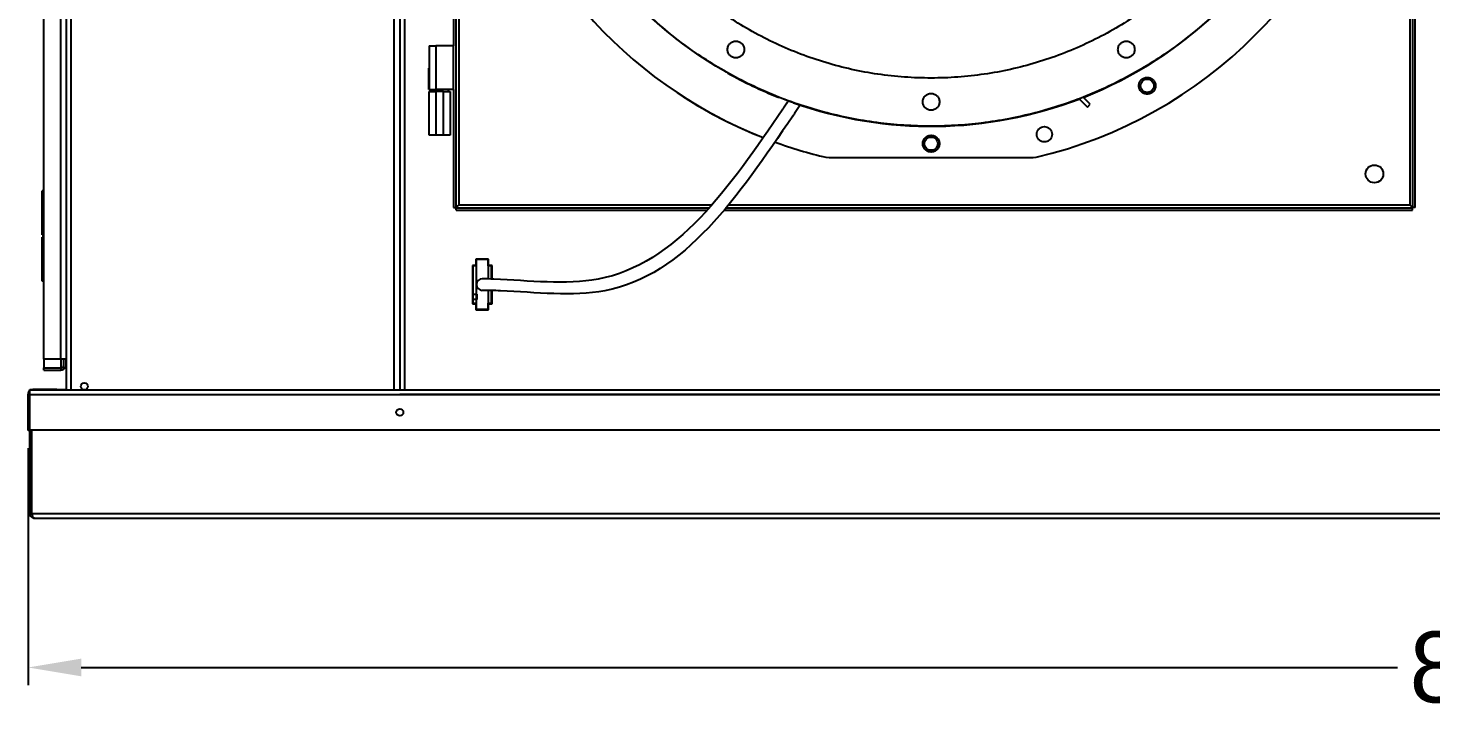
# Model space of a CAD drawing. Header units: inches. Extents: x 547 to 857, y -2 to 194.
# Drawn here: x 618.56 to 658.16, y 37.99 to 57.35 of the extents above; entities that cross this region are included whole.
import ezdxf

# ---------------------------------------------------------------- set-up
doc = ezdxf.new("R2010")
doc.units = ezdxf.units.IN
doc.header["$MEASUREMENT"] = 0
doc.header["$PDSIZE"] = -1
doc.dimstyles.new('RAE Solutions', dxfattribs={"dimtxt": 2, "dimasz": 1.5, "dimexe": 0.5, "dimexo": 0.5, "dimgap": 0.5, "dimtad": 0, "dimtih": 1, "dimtoh": 1, "dimdec": 3, "dimrnd": 0.125, "dimzin": 1, "dimdsep": 46, "dimlunit": 5, "dimtxsty": 'Standard', "dimcen": 0.09, "dimadec": 0, "dimazin": 0, "dimtfac": 1, "dimtdec": 3, "dimtofl": 0, "dimtmove": 0, "dimatfit": 3, "dimfxl": 1, "dimtolj": 1, "dimtzin": 1, "dimarcsym": 0})

# ---------------------------------------------------------------- blocks, each defined once
blk = doc.blocks.new('*D195')
at = {"color": 0, "lineweight": -2}
for p, q in [((699.548, 45.616), (699.548, 38.799)), ((618.557, 45.489), (618.557, 38.799)), ((620.057, 39.299), (657.219, 39.299)), ((698.048, 39.299), (660.885, 39.299))]:
    blk.add_line(p, q, dxfattribs=at)
at = {"color": 0}
for points in [[(620.057, 39.549), (620.057, 39.049), (618.557, 39.299)], [(698.048, 39.549), (698.048, 39.049), (699.548, 39.299)]]:
    blk.add_solid(points, dxfattribs=at)
at = {"layer": 'Defpoints', "color": 0}
for p in [(618.557, 45.989), (699.548, 46.116), (699.548, 39.299)]:
    blk.add_point(p, dxfattribs=at)
at = {"color": 0, "insert": (659.052, 39.299), "char_height": 2, "attachment_point": 5}
blk.add_mtext('\\A1;81', dxfattribs=at)

msp = doc.modelspace()

# ---------------------------------------------------------------- linework, layer by layer
at = {"linetype": 'Continuous', "lineweight": 25}
for p, q in [((619.6453, 47.1273), (619.6453, 84.5342)), ((619.6453, 47.1273), (619.6453, 84.5342)), ((619.6453, 47.1273), (619.6453, 84.5342)), ((619.7783, 47.1273), (619.7783, 84.5342)), ((619.7783, 47.1273), (619.7783, 84.5342)), ((619.7783, 47.1273), (619.7783, 84.5342)), ((619.0043, 48.0082), (619.0043, 84.2582)), ((619.0043, 48.0082), (619.0043, 84.2582)), ((619.0043, 48.0082), (619.0043, 84.2582)), ((619.4833, 48.0082), (619.4833, 84.2582)), ((619.4833, 48.0082), (619.4833, 84.2582)), ((619.4833, 48.0082), (619.4833, 84.2582)), ((619.6293, 84.2582), (619.6293, 48.0082)), ((619.6293, 84.2582), (619.6293, 48.0082)), ((619.6293, 84.2582), (619.6293, 48.0082)), ((628.8953, 47.1273), (628.8953, 80.5262)), ((628.8953, 47.1273), (628.8953, 80.5262)), ((628.8953, 47.1273), (628.8953, 80.5262)), ((629.052, 80.5713), (629.052, 47.1273)), ((629.052, 80.5713), (629.052, 47.1273)), ((629.052, 80.5713), (629.052, 47.1273)), ((629.185, 80.5713), (629.185, 47.1273)), ((629.185, 80.5713), (629.185, 47.1273)), ((629.185, 80.5713), (629.185, 47.1273)), ((630.6318, 79.6851), (630.6318, 52.2832)), ((657.6518, 52.2832), (657.6518, 79.6851)), ((657.7148, 52.2832), (657.7148, 79.6851)), ((630.7148, 79.6092), (630.7148, 52.3592)), ((657.5688, 79.6092), (657.5688, 52.3592)), ((630.5688, 76.6142), (630.5688, 56.8542)), ((629.8813, 56.8542), (629.8813, 56.2196)), ((629.8813, 56.8542), (630.0688, 56.8542)), ((630.5688, 56.8542), (630.0688, 56.8542)), ((630.0688, 56.8542), (630.0688, 55.6142)), ((630.5688, 55.6142), (630.5688, 56.8542)), ((629.8713, 55.6142), (629.8713, 56.2196)), ((629.8713, 56.2196), (629.8813, 56.2196)), ((629.8813, 56.2196), (629.8813, 55.6142)), ((629.8713, 55.6142), (629.8813, 55.6142)), ((629.8808, 54.3242), (629.8808, 55.5642)), ((629.8808, 55.5642), (630.0683, 55.5642)), ((629.8813, 55.6142), (630.0688, 55.6142)), ((629.9278, 55.6142), (629.9278, 55.5642)), ((630.0683, 55.5642), (630.0683, 54.3242)), ((630.2873, 55.5642), (630.0683, 55.5642)), ((630.5688, 55.6142), (630.0688, 55.6142)), ((630.2873, 54.3242), (630.2873, 55.5642)), ((630.2873, 55.5642), (630.4748, 55.5642)), ((630.4278, 55.5642), (630.4278, 55.6142)), ((630.4748, 55.5642), (630.4748, 54.3242)), ((630.5688, 55.6142), (630.5688, 52.2832)), ((648.2295, 55.3507), (648.4653, 55.1149)), ((648.5472, 55.2001), (648.3498, 55.3974)), ((648.4653, 55.1149), (648.5472, 55.2001)), ((630.0683, 54.3242), (629.8808, 54.3242)), ((630.2873, 54.3242), (630.0683, 54.3242)), ((630.4748, 54.3242), (630.2873, 54.3242)), ((641.0841, 53.7051), (641.1745, 53.6946)), ((641.1745, 53.6946), (646.9296, 53.6946)), ((646.9296, 53.6946), (647.02, 53.7051)), ((618.9573, 51.5132), (618.9573, 52.7532)), ((619.0043, 52.7532), (618.9573, 52.7532)), ((618.9573, 51.5132), (618.9573, 52.7532)), ((619.0043, 52.7532), (618.9573, 52.7532)), ((618.9573, 51.5132), (618.9573, 52.7532)), ((619.0043, 52.7532), (618.9573, 52.7532)), ((630.5688, 52.2832), (630.6318, 52.2832)), ((630.7148, 52.3592), (637.8624, 52.3592)), ((638.3334, 52.3592), (657.5688, 52.3592)), ((657.7148, 52.2832), (657.6518, 52.2832)), ((630.6389, 52.2132), (630.6389, 52.2762)), ((630.6389, 52.2762), (637.7886, 52.2762)), ((630.6389, 52.2132), (637.7317, 52.2132)), ((638.2113, 52.2132), (657.6447, 52.2132)), ((638.2644, 52.2762), (657.6447, 52.2762)), ((657.6447, 52.2132), (657.6447, 52.2762)), ((619.0043, 51.5132), (618.9573, 51.5132)), ((619.0043, 51.5132), (618.9573, 51.5132)), ((619.0043, 51.5132), (618.9573, 51.5132)), ((618.973, 51.5132), (618.973, 51.4507)), ((618.973, 51.5132), (618.973, 51.4507)), ((618.973, 51.5132), (618.973, 51.4507)), ((618.9578, 50.2107), (618.9578, 51.4507)), ((619.0043, 51.4507), (618.9578, 51.4507)), ((618.9578, 50.2107), (618.9578, 51.4507)), ((619.0043, 51.4507), (618.9578, 51.4507)), ((618.9578, 50.2107), (618.9578, 51.4507)), ((619.0043, 51.4507), (618.9578, 51.4507)), ((619.6293, 51.4507), (619.6453, 51.4507)), ((619.6293, 51.4507), (619.6453, 51.4507)), ((619.6293, 51.4507), (619.6453, 51.4507)), ((631.5603, 50.8277), (631.2003, 50.8277)), ((631.2003, 50.8277), (631.2003, 50.6527)), ((631.5503, 50.8277), (631.2103, 50.8277)), ((631.2103, 50.8277), (631.2103, 50.6527)), ((631.5503, 50.8177), (631.2103, 50.8177)), ((631.2103, 50.8177), (631.2103, 50.6427)), ((631.5503, 50.6527), (631.5503, 50.8277)), ((631.5503, 50.6427), (631.5503, 50.8177)), ((631.5603, 50.6527), (631.5603, 50.8277)), ((631.1053, 50.6527), (631.1053, 49.5677)), ((631.2003, 50.6527), (631.1053, 50.6527)), ((631.1153, 50.6527), (631.1153, 49.8377)), ((631.2103, 50.6527), (631.1153, 50.6527)), ((631.1153, 50.6427), (631.1153, 49.5777)), ((631.2103, 50.6427), (631.1153, 50.6427)), ((631.2103, 50.6427), (631.2103, 49.5777)), ((631.6453, 50.6527), (631.5503, 50.6527)), ((631.6453, 50.6427), (631.5503, 50.6427)), ((631.5503, 50.6427), (631.5503, 50.2686)), ((631.6553, 50.6527), (631.5603, 50.6527)), ((631.6453, 50.2653), (631.6453, 50.6527)), ((631.6453, 50.2653), (631.6453, 50.6427)), ((631.6453, 50.4037), (631.6453, 50.2653)), ((631.6553, 50.265), (631.6553, 50.6527)), ((619.0043, 50.2107), (618.9578, 50.2107)), ((619.0043, 50.2107), (618.9578, 50.2107)), ((619.0043, 50.2107), (618.9578, 50.2107)), ((619.6293, 50.2107), (619.6453, 50.2107)), ((619.6293, 50.2107), (619.6453, 50.2107)), ((619.6293, 50.2107), (619.6453, 50.2107)), ((631.5503, 49.944), (631.5503, 49.5777)), ((631.6453, 49.5877), (631.6453, 49.9417)), ((631.6453, 49.5777), (631.6453, 49.9417)), ((631.6553, 49.5677), (631.6553, 49.9414)), ((631.1053, 49.5677), (631.2003, 49.5677)), ((631.1153, 49.8377), (631.2253, 49.8377)), ((631.2253, 49.6877), (631.1153, 49.6877)), ((631.1153, 49.6877), (631.1153, 49.5877)), ((631.1153, 49.5877), (631.2103, 49.5877)), ((631.1153, 49.5777), (631.2103, 49.5777)), ((631.2003, 49.5677), (631.2003, 49.3927)), ((631.2103, 49.5877), (631.2103, 49.4127)), ((631.2103, 49.5777), (631.2103, 49.4027)), ((631.2253, 49.8377), (631.2253, 49.6877)), ((631.5503, 49.4127), (631.5503, 49.5877)), ((631.5503, 49.5877), (631.6453, 49.5877)), ((631.5503, 49.4027), (631.5503, 49.5777)), ((631.5503, 49.5777), (631.6453, 49.5777)), ((631.5603, 49.5677), (631.6553, 49.5677)), ((631.5603, 49.3927), (631.5603, 49.5677)), ((631.2003, 49.3927), (631.5603, 49.3927)), ((631.2103, 49.4127), (631.5503, 49.4127)), ((631.2103, 49.4027), (631.5503, 49.4027)), ((619.4833, 48.0082), (619.0043, 48.0082)), ((619.0043, 48.0082), (619.0043, 47.7582)), ((619.4833, 48.0082), (619.0043, 48.0082)), ((619.0043, 48.0082), (619.0043, 47.7582)), ((619.4833, 48.0082), (619.0043, 48.0082)), ((619.0043, 48.0082), (619.0043, 47.7582)), ((619.6034, 48.0082), (619.4833, 48.0082)), ((619.4833, 48.0082), (619.4833, 47.7582)), ((619.6034, 48.0082), (619.4833, 48.0082)), ((619.4833, 48.0082), (619.4833, 47.7582)), ((619.6034, 48.0082), (619.4833, 48.0082)), ((619.4833, 48.0082), (619.4833, 47.7582)), ((619.5663, 47.7582), (619.5663, 48.0082)), ((619.5663, 47.7582), (619.5663, 48.0082)), ((619.5663, 47.7582), (619.5663, 48.0082)), ((619.6293, 48.0082), (619.6034, 48.0082)), ((619.6293, 48.0082), (619.6034, 48.0082)), ((619.6293, 48.0082), (619.6034, 48.0082)), ((619.6293, 47.7582), (619.6293, 48.0082)), ((619.6293, 47.7582), (619.6293, 48.0082)), ((619.6293, 47.7582), (619.6293, 48.0082)), ((619.0043, 47.6952), (619.0043, 47.7582)), ((619.0043, 47.7582), (619.4833, 47.7582)), ((619.0043, 47.6952), (619.0043, 47.7582)), ((619.0043, 47.7582), (619.4833, 47.7582)), ((619.0043, 47.6952), (619.0043, 47.7582)), ((619.0043, 47.7582), (619.4833, 47.7582)), ((619.0043, 47.6952), (619.4833, 47.6952)), ((619.0043, 47.6952), (619.4833, 47.6952)), ((619.0043, 47.6952), (619.4833, 47.6952)), ((619.4833, 47.7582), (619.4833, 47.6952)), ((619.4833, 47.7582), (619.4833, 47.6952)), ((619.4833, 47.7582), (619.4833, 47.6952)), ((619.6034, 47.7582), (619.5663, 47.7582)), ((619.6034, 47.7582), (619.5663, 47.7582)), ((619.6034, 47.7582), (619.5663, 47.7582)), ((619.6293, 47.7582), (619.6034, 47.7582)), ((619.6293, 47.7582), (619.6034, 47.7582)), ((619.6293, 47.7582), (619.6034, 47.7582)), ((618.6065, 47.1273), (618.6065, 47.1513)), ((618.6065, 47.1513), (619.6065, 47.1513)), ((618.6065, 47.1273), (618.6065, 47.1513)), ((618.6065, 47.1513), (619.6065, 47.1513)), ((618.6065, 47.1273), (618.6065, 47.1513)), ((618.6065, 47.1513), (619.6065, 47.1513)), ((619.369, 47.1478), (618.6895, 47.1478)), ((618.6895, 47.1478), (618.6895, 47.1273)), ((619.369, 47.1478), (618.6895, 47.1478)), ((618.6895, 47.1478), (618.6895, 47.1273)), ((619.369, 47.1478), (618.6895, 47.1478)), ((618.6895, 47.1478), (618.6895, 47.1273)), ((619.369, 47.1478), (619.369, 47.1273)), ((619.369, 47.1478), (619.369, 47.1273)), ((619.369, 47.1478), (619.369, 47.1273)), ((619.6065, 47.1273), (619.6065, 47.1513)), ((619.6065, 47.1513), (619.6453, 47.1513)), ((619.6065, 47.1273), (619.6065, 47.1513)), ((619.6065, 47.1513), (619.6453, 47.1513)), ((619.6065, 47.1273), (619.6065, 47.1513)), ((619.6065, 47.1513), (619.6453, 47.1513)), ((618.5565, 45.9893), (618.5565, 47.0148)), ((618.6065, 47.0148), (618.5565, 47.0148)), ((618.5565, 45.9893), (618.5565, 47.0148)), ((618.6065, 47.0148), (618.5565, 47.0148)), ((618.5565, 45.9893), (618.5565, 47.0148)), ((618.6065, 47.0148), (618.5565, 47.0148)), ((618.6065, 46.9943), (618.6065, 47.1273)), ((699.4975, 47.1273), (618.6065, 47.1273)), ((618.6065, 46.9943), (618.6065, 47.1273)), ((699.4975, 47.1273), (618.6065, 47.1273)), ((618.6065, 46.9943), (618.6065, 47.1273)), ((618.6065, 46.0023), (618.6065, 46.9943)), ((618.6065, 46.0023), (618.6065, 46.9943)), ((699.4975, 46.9943), (618.6065, 46.9943)), ((618.6065, 46.0023), (618.6065, 46.9943)), ((699.4975, 46.9943), (618.6065, 46.9943)), ((618.6065, 45.9893), (618.5565, 45.9893)), ((618.6065, 45.9893), (618.5565, 45.9893)), ((618.6065, 45.9893), (618.5565, 45.9893)), ((618.6065, 45.9893), (618.6065, 46.0023)), ((618.6065, 45.9893), (618.6065, 46.0023)), ((699.4405, 46.0023), (618.6065, 46.0023)), ((618.6065, 45.9893), (618.6065, 46.0023)), ((699.4405, 46.0023), (618.6065, 46.0023)), ((618.6065, 43.6478), (618.6065, 45.9893)), ((618.6065, 43.6478), (618.6065, 45.9893)), ((618.6065, 43.6478), (618.6065, 45.9893)), ((618.6565, 43.6478), (618.6565, 46.0023)), ((618.6565, 43.6478), (618.6565, 46.0023)), ((618.6565, 43.6478), (618.6565, 46.0023)), ((618.6636, 43.6478), (618.6636, 46.0023)), ((618.6636, 43.6478), (618.6636, 46.0023)), ((618.6636, 43.6478), (618.6636, 46.0023)), ((618.6065, 43.6478), (618.6565, 43.6478)), ((618.6065, 43.6478), (618.6565, 43.6478)), ((618.6065, 43.6478), (618.6565, 43.6478)), ((618.6636, 43.6478), (699.4405, 43.6478)), ((618.6636, 43.6478), (699.4405, 43.6478)), ((618.7395, 43.5148), (699.3645, 43.5148)), ((618.7395, 43.5148), (699.3645, 43.5148))]:
    msp.add_line(p, q, dxfattribs=at)
msp.add_line((629.052, 47.0148), (689.052, 47.0148))
msp.add_line((629.052, 47.0148), (689.052, 47.0148))
for centre, radius in [((644.052, 66.293), 11.7126), ((650.1544, 55.7234), 0.1875), ((644.052, 54.0883), 0.1875), ((656.5688, 53.2342), 0.25), ((620.1453, 47.2342), 0.0995), ((620.1453, 47.2342), 0.0995), ((620.1453, 47.2342), 0.0995), ((629.052, 46.5023), 0.0995), ((629.052, 46.5023), 0.0995), ((629.052, 46.5023), 0.0995)]:
    msp.add_circle(centre, radius, dxfattribs=at)
for centre, radius, start, end in [((644.052, 66.293), 12.9331, 193.26667, 248.51312), ((644.052, 66.293), 12.9331, 283.26667, 346.73333), ((644.052, 66.293), 11.7147, 291.53134, 314.20264), ((644.052, 66.293), 11.7147, 240.6662, 248.46866), ((644.052, 66.293), 12.9331, 237.30348, 248.51312), ((644.052, 66.293), 11.7147, 250.65335, 290.90006), ((644.052, 66.293), 12.9331, 250.083, 256.73333), ((631.3803, 50.1102), 0.1631, 90, 270), ((619.4833, 47.8412), 0.083, 270, 0), ((619.4833, 47.8412), 0.083, 270, 0), ((619.4833, 47.8412), 0.083, 270, 0), ((619.4833, 47.8412), 0.146, 270, 325.35478), ((619.4833, 47.8412), 0.146, 270, 325.35478), ((619.4833, 47.8412), 0.146, 270, 325.35478), ((618.6895, 47.0148), 0.133, 90, 122.2353), ((618.6895, 47.0148), 0.133, 90, 122.2353), ((618.6895, 47.0148), 0.133, 90, 122.2353), ((618.6895, 47.0148), 0.133, 128.61324, 180), ((618.6895, 47.0148), 0.133, 128.61324, 180), ((618.6895, 47.0148), 0.133, 128.61324, 180)]:
    msp.add_arc(centre, radius, start, end, dxfattribs=at)
for points, knots in [([(655.7616, 66.293), (655.7567, 66.0376), (655.7471, 65.5266), (655.6691, 64.7635), (655.5449, 64.007), (655.3706, 63.2602), (655.1481, 62.5264), (654.878, 61.8088), (654.5615, 61.1103), (654.2, 60.4341), (653.7951, 59.7829), (653.3485, 59.1596), (652.862, 58.5669), (652.3378, 58.0072), (651.7782, 57.4831), (651.1854, 56.9966), (650.5622, 56.55), (649.911, 56.145), (649.2347, 55.7836), (648.5363, 55.4671), (647.8186, 55.197), (647.0849, 54.9744), (646.3381, 54.8003), (645.5815, 54.6754), (644.8184, 54.6002), (644.052, 54.5751), (643.2857, 54.6002), (642.5226, 54.6754), (641.766, 54.8003), (641.0192, 54.9744), (640.2855, 55.197), (639.5678, 55.4671), (638.8694, 55.7836), (638.1931, 56.145), (637.5419, 56.55), (636.9186, 56.9966), (636.3259, 57.4831), (635.7662, 58.0072), (635.2421, 58.5669), (634.7556, 59.1596), (634.309, 59.7829), (633.9041, 60.4341), (633.5426, 61.1103), (633.2261, 61.8088), (632.956, 62.5264), (632.7335, 63.2602), (632.5591, 64.007), (632.435, 64.7635), (632.357, 65.5266), (632.3473, 66.0376), (632.3425, 66.293)], [0, 0, 0, 0, 0.0208333, 0.0416667, 0.0625, 0.0833333, 0.1041667, 0.125, 0.1458333, 0.1666667, 0.1875, 0.2083333, 0.2291667, 0.25, 0.2708333, 0.2916666, 0.3125, 0.3333333, 0.3541666, 0.375, 0.3958333, 0.4166666, 0.4375, 0.4583333, 0.4791667, 0.5, 0.5208333, 0.5416667, 0.5624999, 0.5833334, 0.6041667, 0.625, 0.6458333, 0.6666667, 0.6875, 0.7083334, 0.7291666, 0.75, 0.7708333, 0.7916666, 0.8125, 0.8333333, 0.8541667, 0.875, 0.8958333, 0.9166667, 0.9375, 0.9583333, 0.9791667, 1, 1, 1, 1]), ([(650.9393, 58.5643), (650.7483, 58.4011), (650.3662, 58.0748), (649.7499, 57.6398), (649.106, 57.2477), (648.4347, 56.9042), (647.7403, 56.6103), (647.0264, 56.3678), (646.2967, 56.1777), (645.5551, 56.0413), (644.8056, 55.9591), (644.052, 55.9317), (643.2985, 55.9591), (642.549, 56.0413), (641.8074, 56.1777), (641.0777, 56.3678), (640.3638, 56.6103), (639.6694, 56.9042), (638.9981, 57.2477), (638.3542, 57.6398), (637.7379, 58.0748), (637.3558, 58.4011), (637.1648, 58.5643)], [0, 0, 0, 0, 0.05000005, 0.10000004, 0.15000001, 0.19999991, 0.24999998, 0.30000002, 0.35, 0.4000001, 0.45000005, 0.50000015, 0.54999993, 0.59999988, 0.64999998, 0.69999996, 0.75000001, 0.80000007, 0.85000011, 0.90000008, 0.95000007, 1, 1, 1, 1]), ([(638.304, 56.7463), (638.3076, 56.7772), (638.3147, 56.839), (638.3693, 56.9177), (638.4474, 56.9702), (638.5402, 56.9887), (638.6331, 56.9702), (638.7112, 56.9177), (638.7658, 56.839), (638.7729, 56.7772), (638.7765, 56.7463)], [0, 0, 0, 0, 0.1249998, 0.2499977, 0.3749988, 0.4999982, 0.6249977, 0.7499987, 0.8750002, 1, 1, 1, 1]), ([(638.7765, 56.7463), (638.7729, 56.7154), (638.7658, 56.6535), (638.7112, 56.5749), (638.6331, 56.5224), (638.5402, 56.5039), (638.4474, 56.5224), (638.3693, 56.5749), (638.3147, 56.6535), (638.3076, 56.7154), (638.304, 56.7463)], [0, 0, 0, 0, 0.12499912, 0.25000073, 0.37500233, 0.50000177, 0.6250012, 0.75000281, 0.87500088, 1, 1, 1, 1]), ([(649.3276, 56.7463), (649.3312, 56.7772), (649.3383, 56.839), (649.3929, 56.9177), (649.471, 56.9702), (649.5639, 56.9887), (649.6567, 56.9702), (649.7348, 56.9177), (649.7894, 56.839), (649.7965, 56.7772), (649.8001, 56.7463)], [0, 0, 0, 0, 0.1249998, 0.2499995, 0.3750005, 0.5, 0.6249995, 0.7500005, 0.8750002, 1, 1, 1, 1]), ([(649.8001, 56.7463), (649.7965, 56.7154), (649.7894, 56.6535), (649.7348, 56.5749), (649.6567, 56.5224), (649.5639, 56.5039), (649.471, 56.5224), (649.3929, 56.5749), (649.3383, 56.6535), (649.3312, 56.7154), (649.3276, 56.7463)], [0, 0, 0, 0, 0.1249991, 0.249999, 0.3750006, 0.5, 0.6249994, 0.750001, 0.8750009, 1, 1, 1, 1]), ([(649.9182, 55.7234), (649.9217, 55.7542), (649.9288, 55.8158), (649.9829, 55.8942), (650.0604, 55.9468), (650.1527, 55.9657), (650.2455, 55.9481), (650.3242, 55.8961), (650.3798, 55.8171), (650.387, 55.7547), (650.3906, 55.7234)], [0, 0, 0, 0, 0.1245787, 0.2488747, 0.3733756, 0.4977489, 0.6221025, 0.7475163, 0.873759, 1, 1, 1, 1]), ([(643.8158, 55.2694), (643.8194, 55.3003), (643.8265, 55.3622), (643.8811, 55.4408), (643.9592, 55.4933), (644.052, 55.5118), (644.1449, 55.4933), (644.223, 55.4408), (644.2776, 55.3622), (644.2847, 55.3003), (644.2883, 55.2694)], [0, 0, 0, 0, 0.1249991, 0.2500007, 0.3749975, 0.4999969, 0.6250025, 0.7499993, 0.8750009, 1, 1, 1, 1]), ([(650.3906, 55.7234), (650.387, 55.6924), (650.3799, 55.6303), (650.3249, 55.5515), (650.2463, 55.499), (650.1529, 55.481), (650.0598, 55.5002), (649.9821, 55.5534), (649.9285, 55.632), (649.9216, 55.6931), (649.9182, 55.7234)], [0, 0, 0, 0, 0.1254908, 0.2509653, 0.3764325, 0.5019057, 0.6273876, 0.7528822, 0.8772354, 1, 1, 1, 1]), ([(640.3557, 55.1768), (640.3274, 55.135), (640.2991, 55.0933), (640.2708, 55.0516), (640.2708, 55.0516), (640.2708, 55.0516), (640.2708, 55.0516), (640.2462, 55.0152), (640.2216, 54.9789), (640.197, 54.9426), (640.1803, 54.918), (640.1636, 54.8934), (640.147, 54.8687), (638.6182, 52.6124), (636.4682, 49.439), (632.7123, 49.9152), (631.5478, 49.9447), (631.3758, 49.9471)], [-0.3298403, -0.3298403, -0.3298403, -0.3298403, -0.195731, -0.195731, -0.195731, -0.195731, -0.195731, -0.195731, -0.079089, -0.079089, -0.079089, 0, 0, 0, 7.2472697, 10.1929424, 10.7060179, 10.7060179, 10.7060179, 10.7060179]), ([(640.0225, 55.2954), (639.9954, 55.2553), (639.9682, 55.2152), (639.941, 55.1751), (639.9167, 55.1392), (639.8924, 55.1033), (639.868, 55.0675), (639.8671, 55.0661), (639.8661, 55.0647), (639.8652, 55.0633), (638.3667, 52.8527), (636.2272, 49.7752), (632.5899, 50.2364), (631.4879, 50.2708), (631.3803, 50.2733)], [-0.1037755, -0.1037755, -0.1037755, -0.1037755, 0.0250348, 0.0250348, 0.0250348, 0.1403463, 0.1403463, 0.1403463, 0.1448443, 0.1448443, 0.1448443, 7.2472697, 10.1929424, 10.5128293, 10.5128293, 10.5128293, 10.5128293]), ([(644.2883, 55.2694), (644.2847, 55.2385), (644.2776, 55.1767), (644.223, 55.098), (644.1449, 55.0455), (644.052, 55.027), (643.9592, 55.0455), (643.8811, 55.098), (643.8265, 55.1767), (643.8194, 55.2385), (643.8158, 55.2694)], [0, 0, 0, 0, 0.1249993, 0.250001, 0.374997, 0.5000031, 0.625003, 0.749999, 0.8750007, 1, 1, 1, 1]), ([(643.8158, 54.0883), (643.8194, 54.1195), (643.8267, 54.1817), (643.8817, 54.2602), (643.9597, 54.3124), (644.052, 54.3306), (644.1444, 54.3124), (644.2224, 54.2602), (644.2774, 54.1817), (644.2846, 54.1195), (644.2883, 54.0883)], [0, 0, 0, 0, 0.1262511, 0.2513295, 0.3756274, 0.4999969, 0.6243726, 0.7486705, 0.8737489, 1, 1, 1, 1]), ([(647.0351, 54.3521), (647.0384, 54.3805), (647.0449, 54.4372), (647.0949, 54.5091), (647.1661, 54.5571), (647.2508, 54.5742), (647.3357, 54.5577), (647.4075, 54.51), (647.4582, 54.4378), (647.4648, 54.3807), (647.4682, 54.3521)], [0, 0, 0, 0, 0.1255135, 0.2499867, 0.3743935, 0.4988922, 0.6232597, 0.7479394, 0.8738314, 1, 1, 1, 1]), ([(647.4682, 54.3521), (647.4649, 54.3237), (647.4584, 54.2669), (647.4081, 54.1947), (647.3363, 54.1466), (647.2509, 54.1299), (647.1657, 54.1471), (647.0942, 54.1956), (647.0447, 54.2677), (647.0383, 54.3241), (647.0351, 54.3521)], [0, 0, 0, 0, 0.1252412, 0.2504823, 0.3757092, 0.5009322, 0.6261603, 0.7514072, 0.8764868, 1, 1, 1, 1]), ([(644.2883, 54.0883), (644.2847, 54.0575), (644.2777, 53.9958), (644.2232, 53.9171), (644.145, 53.8644), (644.052, 53.8459), (643.9591, 53.8644), (643.8809, 53.9171), (643.8264, 53.9958), (643.8193, 54.0575), (643.8158, 54.0883)], [0, 0, 0, 0, 0.1245351, 0.2497058, 0.3748572, 0.5000031, 0.6251428, 0.7502942, 0.8754649, 1, 1, 1, 1]), ([(630.7148, 52.3592), (630.7026, 52.3475), (630.6827, 52.3285), (630.6616, 52.3071), (630.6487, 52.2965), (630.64, 52.2906), (630.6332, 52.2859), (630.6323, 52.2841), (630.6318, 52.2832)], [0, 0, 0, 0, 0.3258872, 0.532605, 0.6334719, 0.7438525, 0.8655852, 1, 1, 1, 1]), ([(630.6389, 52.2762), (630.6395, 52.2769), (630.6407, 52.2783), (630.6482, 52.2888), (630.6626, 52.3058), (630.686, 52.3295), (630.705, 52.349), (630.7148, 52.3592)], [0, 0, 0, 0, 0.1567996, 0.3135501, 0.4731286, 0.7271257, 1, 1, 1, 1]), ([(657.6518, 52.2832), (657.6513, 52.2841), (657.6503, 52.2859), (657.6436, 52.2905), (657.6349, 52.2965), (657.622, 52.307), (657.6009, 52.3285), (657.581, 52.3475), (657.5688, 52.3592)], [0, 0, 0, 0, 0.1341537, 0.2556433, 0.3658237, 0.4665063, 0.674499, 1, 1, 1, 1]), ([(657.5688, 52.3592), (657.581, 52.3464), (657.6004, 52.326), (657.6244, 52.3024), (657.6361, 52.2864), (657.6419, 52.2775), (657.6439, 52.2766), (657.6447, 52.2762)], [0, 0, 0, 0, 0.3419603, 0.5458778, 0.7126603, 0.879217, 1, 1, 1, 1]), ([(618.7395, 43.5148), (618.7247, 43.5162), (618.6926, 43.5194), (618.6526, 43.5435), (618.6229, 43.5796), (618.6086, 43.6149), (618.6071, 43.6383), (618.6065, 43.6478)], [0, 0, 0, 0, 0.2307479, 0.4984397, 0.6861954, 0.8736402, 1, 1, 1, 1]), ([(618.7395, 43.5148), (618.7247, 43.5162), (618.6926, 43.5194), (618.6526, 43.5435), (618.6229, 43.5796), (618.6086, 43.6149), (618.6071, 43.6383), (618.6065, 43.6478)], [0, 0, 0, 0, 0.2307479, 0.4984397, 0.6861954, 0.8736402, 1, 1, 1, 1]), ([(618.7395, 43.5148), (618.7247, 43.5162), (618.6926, 43.5194), (618.6526, 43.5435), (618.6229, 43.5796), (618.6086, 43.6149), (618.6071, 43.6383), (618.6065, 43.6478)], [0, 0, 0, 0, 0.2307479, 0.4984397, 0.6861954, 0.8736402, 1, 1, 1, 1]), ([(618.6685, 43.6051), (618.6683, 43.6053), (618.6633, 43.6116), (618.6582, 43.6268), (618.657, 43.6415), (618.6565, 43.6478)], [0, 0, 0, 0, 0.0213434, 0.5824645, 1, 1, 1, 1]), ([(618.6685, 43.6051), (618.6683, 43.6053), (618.6633, 43.6116), (618.6582, 43.6268), (618.657, 43.6415), (618.6565, 43.6478)], [0, 0, 0, 0, 0.0213434, 0.5824645, 1, 1, 1, 1]), ([(618.6685, 43.6051), (618.6683, 43.6053), (618.6633, 43.6116), (618.6582, 43.6268), (618.657, 43.6415), (618.6565, 43.6478)], [0, 0, 0, 0, 0.0213434, 0.5824645, 1, 1, 1, 1]), ([(618.6636, 43.6478), (618.6646, 43.6367), (618.6663, 43.6157), (618.6721, 43.5808), (618.6831, 43.5487), (618.7087, 43.5213), (618.7279, 43.5172), (618.7395, 43.5148)], [0, 0, 0, 0, 0.1482896, 0.2809185, 0.5008019, 0.69753, 1, 1, 1, 1]), ([(618.6636, 43.6478), (618.6646, 43.6367), (618.6663, 43.6157), (618.6721, 43.5808), (618.6831, 43.5487), (618.7087, 43.5213), (618.7279, 43.5172), (618.7395, 43.5148)], [0, 0, 0, 0, 0.1482896, 0.2809185, 0.5008019, 0.69753, 1, 1, 1, 1]), ([(618.6636, 43.6478), (618.6646, 43.6367), (618.6663, 43.6157), (618.6721, 43.5808), (618.6831, 43.5487), (618.7087, 43.5213), (618.7279, 43.5172), (618.7395, 43.5148)], [0, 0, 0, 0, 0.1482896, 0.2809185, 0.5008019, 0.69753, 1, 1, 1, 1])]:
    msp.add_open_spline(points, degree=3, knots=knots, dxfattribs=at)

# ---------------------------------------------------------------- dimensions: what is measured, and where the dimension line sits
dim = msp.add_linear_dim(base=(699.5475, 39.2995), p1=(618.5565, 45.9893), p2=(699.5475, 46.1165), dimstyle='RAE Solutions')
dim.commit()
dim.dimension.update_dxf_attribs({"geometry": '*D195', "text_midpoint": (659.052, 39.2995)})

doc.saveas('drawing.dxf')
